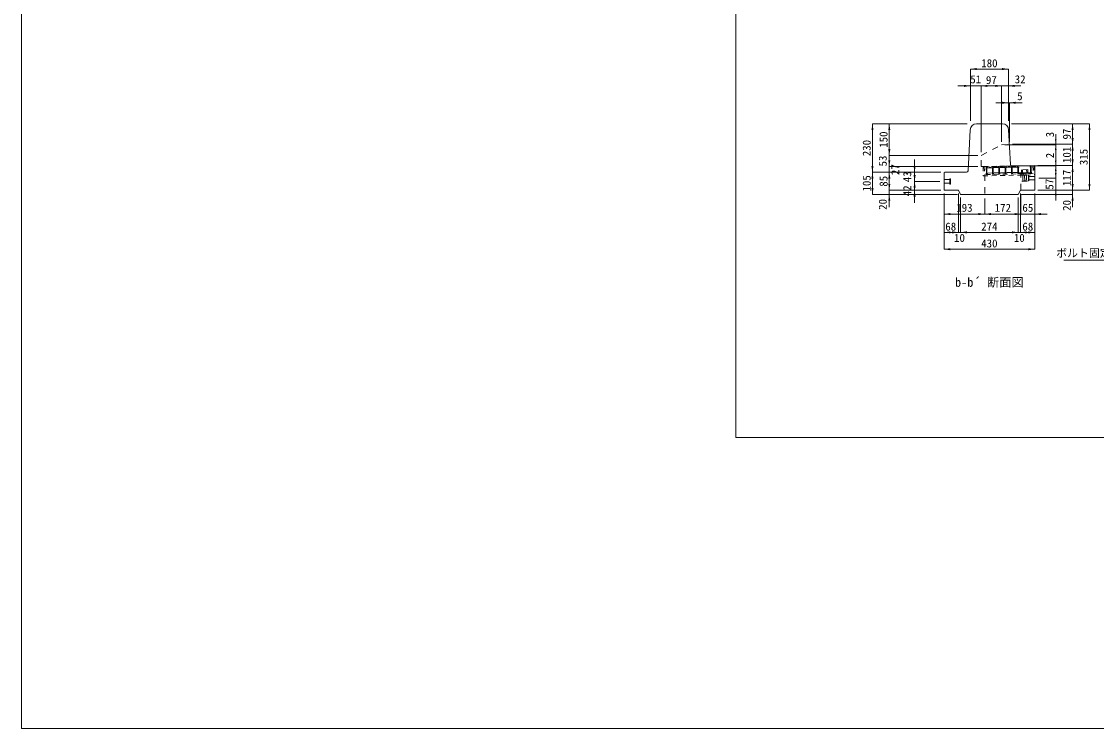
# Model space of a CAD drawing. Units: millimetres at full size. Extents: x 50430 to 75195, y -63423 to -40900.
# Drawn here: x 50430 to 55532, y -63423 to -60069 of the extents above; entities that cross this region are included whole.
import ezdxf
from ezdxf.enums import TextEntityAlignment as Align

# ---------------------------------------------------------------- set-up
doc = ezdxf.new("R2010")
doc.units = ezdxf.units.MM
doc.header["$LTSCALE"] = 30
doc.linetypes.add('USER1', pattern=[1.35, 0.75, -0.6])
doc.linetypes.add('USER2', pattern=[2, 1, -1])
for name, color, linetype, lineweight in [('0_2', 7, 'Continuous', 13), ('側溝・本体', 7, 'Continuous', 9), ('寸法線', 7, 'Continuous', 9), ('寸法表', 7, 'Continuous', 9), ('本体', 2, 'Continuous', 20), ('枠', 5, 'Continuous', 5), ('補助線', 8, 'Continuous', 13), ('ｲﾝｻｰﾄ', 3, 'USER1', 9), ('ｸﾞﾚｰﾁﾝｸﾞ', 7, 'USER1', 5)]:
    doc.layers.add(name, color=color, linetype=linetype, lineweight=lineweight)
doc.layers.add('ﾊｯﾁﾝｸﾞ', color=8, linetype='Continuous')
doc.styles.add('ＭＳ ゴシック', font='')
doc.styles.get('ＭＳ ゴシック').set_extended_font_data('MS Gothic')

# ---------------------------------------------------------------- blocks, each defined once
blk = doc.blocks.new('filled_arrow')
at = {"color": 0, "linetype": 'Continuous', "lineweight": -2}
blk.add_solid([(7.5, 1.25), (0, 0), (7.5, -1.25)], dxfattribs=at)

msp = doc.modelspace()

# ---------------------------------------------------------------- hatches: boundary and pattern name
at = {"layer": 'ﾊｯﾁﾝｸﾞ'}
msp.add_hatch(color=256, dxfattribs=at).paths.add_polyline_path([(55188.42, -60791.1), (55163.72, -60791.6), (55163.63, -60787.1), (55188.33, -60786.6), (55218.62, -60786), (55218.71, -60790.5)])

# ---------------------------------------------------------------- linework, layer by layer
at = {"layer": '側溝・本体', "linetype": 'USER2'}
for p, q in [((54984.88, -60704.08), (55081.76, -60654.08)), ((55081.76, -60654.08), (55118.92, -60651.08)), ((54984.88, -60756.88), (54984.88, -60704.08)), ((55130.84, -60753.96), (54984.88, -60756.88)), ((55002, -60794.83), (55002, -60889.08)), ((55174.07, -60869.08), (55174.07, -60791.39))]:
    msp.add_line(p, q, dxfattribs=at)
at = {"layer": '側溝・本体'}
for p, q in [((54669.07, -60887.08), (54669.07, -60724.08)), ((54669.07, -60929.08), (54669.07, -60767.08)), ((54789.07, -60784.08), (54669.07, -60784.08)), ((54789.07, -60827.08), (54669.07, -60827.08)), ((54789.07, -60827.08), (54669.07, -60827.08)), ((54789.07, -60869.08), (54669.07, -60869.08))]:
    msp.add_line(p, q, dxfattribs=at)
at = {"layer": '寸法線'}
for p, q in [((54934.06, -60294.08), (55114.06, -60294.08)), ((54934.06, -60539.08), (54934.06, -60294.08)), ((55114.06, -60539.08), (55114.06, -60294.08)), ((54874.06, -60374.08), (55044.88, -60374.08)), ((54934.06, -60539.08), (54934.06, -60374.08)), ((54984.88, -60689.08), (54984.88, -60374.08)), ((54984.88, -60374.08), (55081.76, -60374.08)), ((54984.88, -60689.08), (54984.88, -60374.08)), ((55021.76, -60374.08), (55174.06, -60374.08)), ((55081.76, -60639.08), (55081.76, -60374.08)), ((55081.76, -60639.08), (55081.76, -60374.08)), ((55114.06, -60539.08), (55114.06, -60374.08)), ((55054.06, -60454.08), (55179.07, -60454.08)), ((55114.06, -60539.08), (55114.06, -60454.08)), ((55119.07, -60639.08), (55119.07, -60454.08)), ((54469.07, -60554.08), (54469.07, -60784.08)), ((54919.06, -60554.08), (54469.07, -60554.08)), ((54549.07, -60554.08), (54549.07, -60704.08)), ((54919.06, -60554.08), (54549.07, -60554.08)), ((55129.06, -60554.08), (55419.07, -60554.08)), ((55129.06, -60554.08), (55499.07, -60554.08)), ((55419.07, -60651.08), (55419.07, -60554.08)), ((55499.07, -60869.08), (55499.07, -60554.08)), ((55339.07, -60603.09), (55339.07, -60702.08)), ((55096.76, -60654.08), (55339.07, -60654.08)), ((55133.82, -60651.09), (55419.07, -60651.09)), ((55133.82, -60651.09), (55339.07, -60651.09)), ((55133.92, -60651.08), (55419.07, -60651.08)), ((55419.07, -60752.08), (55419.07, -60651.09)), ((54549.07, -60696.88), (54549.07, -60844.08)), ((54969.88, -60704.08), (54549.07, -60704.08)), ((54549.07, -60704.08), (54549.07, -60756.88)), ((54969.88, -60704.08), (54549.07, -60704.08)), ((55339.07, -60704.08), (55339.07, -60802.08)), ((54969.88, -60756.88), (54549.07, -60756.88)), ((54969.88, -60756.88), (54549.07, -60756.88)), ((55139.07, -60754.08), (55339.07, -60754.08)), ((55254.07, -60752.08), (55419.07, -60752.08)), ((55254.07, -60752.08), (55339.07, -60752.08)), ((55254.07, -60752.08), (55419.07, -60752.08)), ((55419.07, -60752.08), (55419.07, -60869.08)), ((54794.07, -60784.08), (54469.07, -60784.08)), ((54469.07, -60784.08), (54469.07, -60889.08)), ((54794.07, -60784.08), (54469.07, -60784.08)), ((54549.07, -60784.08), (54549.07, -60869.08)), ((54794.07, -60784.08), (54549.07, -60784.08)), ((54794.07, -60784.08), (54549.07, -60784.08)), ((54549.07, -60809.08), (54549.07, -60949.08)), ((55419.07, -60809.08), (55419.07, -60949.08)), ((54794.07, -60869.08), (54549.07, -60869.08)), ((54794.07, -60869.08), (54549.07, -60869.08)), ((55254.07, -60869.08), (55419.07, -60869.08)), ((55254.07, -60869.08), (55419.07, -60869.08)), ((55254.07, -60869.08), (55499.07, -60869.08)), ((54872.07, -60889.08), (54469.07, -60889.08)), ((54872.07, -60889.08), (54549.07, -60889.08)), ((54809.07, -60884.08), (54809.07, -61069.08)), ((54809.07, -60884.08), (54809.07, -61149.08)), ((54877.07, -60884.08), (54877.07, -61069.08)), ((54877.07, -60884.08), (54877.07, -61069.08)), ((54887.07, -60904.08), (54887.07, -61069.08)), ((54887.07, -60904.08), (54887.07, -61069.08)), ((55161.07, -60904.08), (55161.07, -61069.08)), ((55161.07, -60904.08), (55161.07, -61069.08)), ((55171.07, -60884.08), (55171.07, -61069.08)), ((55171.07, -60884.08), (55171.07, -61069.08)), ((55176.07, -60889.08), (55419.07, -60889.08)), ((55239.07, -60884.08), (55239.07, -61069.08)), ((55239.07, -60884.08), (55239.07, -61149.08)), ((54809.07, -61069.08), (54877.07, -61069.08)), ((54817.07, -61069.08), (54947.07, -61069.08)), ((54887.07, -61069.08), (55161.07, -61069.08)), ((55101.07, -61069.08), (55231.07, -61069.08)), ((55171.07, -61069.08), (55239.07, -61069.08)), ((54809.07, -61149.08), (55239.07, -61149.08))]:
    msp.add_line(p, q, dxfattribs=at)
msp.add_lwpolyline([(56510.72, -60914.47), (56179.68, -61200.51), (55377.8, -61200.51)], dxfattribs=at)
at = {"layer": '寸法表'}
for p, q in [((55339.07, -60917.08), (55339.07, -60764.08)), ((55259.07, -60812.08), (55339.07, -60812.08)), ((55259.07, -60869.08), (55339.07, -60869.08)), ((54809.07, -60889.08), (54809.07, -60982.38)), ((55002, -60909.08), (55002, -60982.38)), ((55002, -60909.08), (55002, -60982.38)), ((55174.07, -60889.08), (55174.07, -60982.38)), ((55174.07, -60889.08), (55174.07, -60982.38)), ((55239.07, -60889.08), (55239.07, -60982.38)), ((54809.07, -60982.38), (55002, -60982.38)), ((55002, -60982.38), (55174.07, -60982.38)), ((55114.07, -60982.38), (55299.07, -60982.38))]:
    msp.add_line(p, q, dxfattribs=at)
at = {"layer": '本体'}
for p, q in [((54962.6, -60554.08), (55085.53, -60554.08)), ((54922.9, -60777.43), (54932.64, -60582.58)), ((55123.73, -60747.35), (55115.49, -60582.58)), ((55130.99, -60753.96), (55239.07, -60752.08)), ((55239.07, -60869.08), (55239.07, -60752.08)), ((54809.07, -60787.08), (54809.07, -60869.08)), ((54916.07, -60784.08), (54811.92, -60784.08)), ((54877.07, -60869.08), (54809.07, -60869.08)), ((54877.07, -60869.08), (54887.07, -60889.08)), ((55171.07, -60869.08), (55161.07, -60889.08)), ((55171.07, -60869.08), (55239.07, -60869.08)), ((54887.07, -60889.08), (55161.07, -60889.08))]:
    msp.add_line(p, q, dxfattribs=at)
for centre, radius, start, end in [((54962.6, -60584.08), 30, 90, 177.13758), ((55085.53, -60584.08), 30, 2.8624, 90), ((55130.72, -60746.97), 7, 182.86433, 272.23738), ((54812.07, -60787.08), 3, 90, 180), ((54915.91, -60777.08), 7, 270, 357.13972)]:
    msp.add_arc(centre, radius, start, end, dxfattribs=at)
at = {"layer": '枠', "lineweight": 20}
for p, q in [((50429.88, -63423.15), (50429.88, -40899.85)), ((53821.16, -62042.67), (53821.16, -58182.67)), ((53821.16, -62042.67), (59421.16, -62042.67)), ((75194.99, -63423.15), (50429.88, -63423.15))]:
    msp.add_line(p, q, dxfattribs=at)
at = {"layer": '補助線', "lineweight": 9}
for p, q in [((55181.34, -60797.25), (55201.33, -60796.85)), ((55191.34, -60797.05), (55191.94, -60827.04))]:
    msp.add_line(p, q, dxfattribs=at)
at = {"layer": 'ｲﾝｻｰﾄ', "linetype": 'USER2'}
for p, q in [((54809.07, -60818.58), (54836.07, -60818.58)), ((54836.07, -60839.58), (54836.07, -60814.58)), ((54836.07, -60814.58), (54839.07, -60814.58)), ((54839.07, -60839.58), (54839.07, -60814.58)), ((55209.06, -60824.58), (55209.06, -60799.58)), ((55212.07, -60799.58), (55209.06, -60799.58)), ((55212.07, -60824.58), (55212.07, -60799.58)), ((55239.07, -60803.58), (55212.07, -60803.58)), ((55239.07, -60820.58), (55212.07, -60820.58)), ((54809.07, -60835.58), (54836.07, -60835.58)), ((54836.07, -60839.58), (54839.07, -60839.58)), ((55212.07, -60824.58), (55209.06, -60824.58))]:
    msp.add_line(p, q, dxfattribs=at)
at = {"layer": 'ｲﾝｻｰﾄ'}
for p, q in [((54809.07, -60835.58), (54809.07, -60818.58)), ((55182.84, -60797.22), (55199.83, -60796.88)), ((55182.84, -60797.22), (55183.38, -60824.21)), ((55199.83, -60796.88), (55200.37, -60823.87)), ((55239.07, -60820.58), (55239.07, -60803.58)), ((55179.38, -60824.29), (55204.37, -60823.79)), ((55179.38, -60824.29), (55179.44, -60827.29)), ((55179.44, -60827.29), (55204.43, -60826.79)), ((55204.37, -60823.79), (55204.43, -60826.79))]:
    msp.add_line(p, q, dxfattribs=at)
at = {"layer": 'ｸﾞﾚｰﾁﾝｸﾞ'}
for p, q in [((54994, -60756.98), (55236.95, -60752.13)), ((54994, -60756.98), (54994.87, -60800.98)), ((54999.99, -60756.86), (55000.75, -60794.86)), ((55007.99, -60756.7), (55008.11, -60762.7)), ((55008.11, -60762.7), (55009.13, -60763.68)), ((55009.13, -60763.68), (55009.61, -60787.68)), ((55013.11, -60762.6), (55012.13, -60763.62)), ((55012.13, -60763.62), (55012.61, -60787.62)), ((55012.99, -60756.6), (55013.11, -60762.6)), ((55038.11, -60762.1), (55012.99, -60756.6)), ((55038.11, -60762.1), (55013.11, -60762.6)), ((55037.99, -60756.1), (55038.11, -60762.1)), ((55038.11, -60762.1), (55039.13, -60763.08)), ((55039.13, -60763.08), (55039.61, -60787.08)), ((55043.11, -60762), (55042.13, -60763.02)), ((55042.13, -60763.02), (55042.61, -60787.02)), ((55042.99, -60756), (55043.11, -60762)), ((55068.1, -60761.5), (55042.99, -60756)), ((55068.1, -60761.5), (55043.11, -60762)), ((55067.98, -60755.5), (55068.1, -60761.5)), ((55068.1, -60761.5), (55069.12, -60762.48)), ((55069.12, -60762.48), (55069.6, -60786.48)), ((55073.1, -60761.4), (55072.12, -60762.42)), ((55072.12, -60762.42), (55072.6, -60786.42)), ((55098.09, -60760.9), (55072.98, -60755.4)), ((55072.98, -60755.4), (55073.1, -60761.4)), ((55098.09, -60760.9), (55073.1, -60761.4)), ((55097.97, -60754.9), (55098.09, -60760.9)), ((55098.09, -60760.9), (55099.11, -60761.88)), ((55099.11, -60761.88), (55099.59, -60785.88)), ((55103.09, -60760.8), (55102.11, -60761.82)), ((55102.11, -60761.82), (55102.59, -60785.82)), ((55128.09, -60760.3), (55102.97, -60754.8)), ((55102.97, -60754.8), (55103.09, -60760.8)), ((55128.09, -60760.3), (55103.09, -60760.8)), ((55127.97, -60754.3), (55128.09, -60760.3)), ((55128.09, -60760.3), (55129.11, -60761.28)), ((55129.11, -60761.28), (55129.59, -60785.28)), ((55133.09, -60760.2), (55132.11, -60761.22)), ((55132.11, -60761.22), (55132.59, -60785.22)), ((55158.08, -60759.7), (55132.97, -60754.2)), ((55132.97, -60754.2), (55133.09, -60760.2)), ((55158.08, -60759.7), (55133.09, -60760.2)), ((55157.96, -60753.7), (55158.08, -60759.7)), ((55158.08, -60759.7), (55159.1, -60760.68)), ((55159.1, -60760.68), (55159.58, -60784.68)), ((55163.08, -60759.6), (55162.1, -60760.62)), ((55162.1, -60760.62), (55162.58, -60784.62)), ((55162.96, -60753.6), (55163.08, -60759.6)), ((55205.82, -60771.25), (55175.83, -60771.85)), ((55175.83, -60771.85), (55176.13, -60786.85)), ((55180.83, -60771.75), (55181.13, -60786.75)), ((55200.82, -60771.35), (55201.12, -60786.35)), ((55205.82, -60771.25), (55206.12, -60786.25)), ((55217.95, -60752.51), (55218.07, -60758.5)), ((55218.07, -60758.5), (55219.09, -60759.48)), ((55219.09, -60759.48), (55219.57, -60783.48)), ((55223.07, -60758.4), (55222.09, -60759.42)), ((55222.09, -60759.42), (55222.57, -60783.42)), ((55222.95, -60752.41), (55223.07, -60758.4)), ((55230.95, -60752.25), (55231.71, -60790.24)), ((55236.95, -60752.13), (55237.83, -60796.12)), ((55231.71, -60790.24), (54994.75, -60794.98)), ((54994.87, -60800.98), (55237.83, -60796.12)), ((55008.63, -60788.7), (55009.61, -60787.68)), ((55008.75, -60794.7), (55008.63, -60788.7)), ((55039.61, -60787.08), (55012.61, -60787.62)), ((55013.63, -60788.6), (55012.61, -60787.62)), ((55013.75, -60794.6), (55013.63, -60788.6)), ((55038.63, -60788.1), (55039.61, -60787.08)), ((55038.75, -60794.1), (55038.63, -60788.1)), ((55069.6, -60786.48), (55042.61, -60787.02)), ((55043.63, -60788), (55042.61, -60787.02)), ((55043.75, -60794), (55043.63, -60788)), ((55068.62, -60787.5), (55069.6, -60786.48)), ((55068.74, -60793.5), (55068.62, -60787.5)), ((55099.59, -60785.88), (55072.6, -60786.42)), ((55073.62, -60787.4), (55072.6, -60786.42)), ((55073.74, -60793.4), (55073.62, -60787.4)), ((55098.61, -60786.9), (55099.59, -60785.88)), ((55098.73, -60792.9), (55098.61, -60786.9)), ((55129.59, -60785.28), (55102.59, -60785.82)), ((55103.61, -60786.8), (55102.59, -60785.82)), ((55103.73, -60792.8), (55103.61, -60786.8)), ((55128.61, -60786.3), (55129.59, -60785.28)), ((55128.73, -60792.3), (55128.61, -60786.3)), ((55159.58, -60784.68), (55132.59, -60785.22)), ((55133.61, -60786.2), (55132.59, -60785.22)), ((55133.73, -60792.2), (55133.61, -60786.2)), ((55158.6, -60785.7), (55159.58, -60784.68)), ((55158.72, -60791.7), (55158.6, -60785.7)), ((55163.6, -60785.6), (55162.58, -60784.62)), ((55163.72, -60791.6), (55163.6, -60785.6)), ((55218.62, -60786), (55163.63, -60787.1)), ((55174.72, -60791.38), (55174.84, -60797.38)), ((55206.12, -60786.25), (55176.13, -60786.85)), ((55184.84, -60797.18), (55184.72, -60791.18)), ((55197.83, -60796.92), (55197.71, -60790.92)), ((55218.59, -60784.5), (55219.57, -60783.48)), ((55218.71, -60790.5), (55218.59, -60784.5)), ((55223.59, -60784.4), (55222.57, -60783.42)), ((55223.71, -60790.4), (55223.59, -60784.4))]:
    msp.add_line(p, q, dxfattribs=at)

# ---------------------------------------------------------------- block references
at = {"layer": '側溝・本体', "xscale": 4, "yscale": 4}
for p, rotation in [((54669.07, -60784.08), 90), ((54669.07, -60827.08), 90), ((54669.07, -60827.08), 270), ((54669.07, -60869.08), 270)]:
    msp.add_blockref('filled_arrow', p, dxfattribs=dict(at, rotation=rotation))
at = {"layer": '寸法線', "xscale": 4, "yscale": 4}
for p in [(54934.06, -60294.08), (54984.88, -60374.08), (54984.88, -60374.08), (55114.06, -60374.08), (55119.07, -60454.08), (54809.07, -61069.08), (54887.07, -61069.08), (54887.07, -61069.08), (55171.07, -61069.08), (54809.07, -61149.08)]:
    msp.add_blockref('filled_arrow', p, dxfattribs=at)
at = {"layer": '寸法線'}
for p, xscale, yscale, rotation in [((55114.06, -60294.08), 4, 4, 180), ((54934.06, -60374.08), 4, 4, 180), ((55081.76, -60374.08), 4, 4, 180), ((55081.76, -60374.08), 4, 4, 180), ((55114.06, -60454.08), 4, 4, 180), ((54469.07, -60554.08), 4, 4, 270), ((54549.07, -60554.08), 4, 4, 270), ((55419.07, -60554.08), 4, 4, 270), ((55499.07, -60554.08), 4, 4, 270), ((55339.07, -60651.09), 3.2, 3.2, 90), ((55339.07, -60654.08), 3.2, 3.2, 270), ((55419.07, -60651.08), 4, 4, 90), ((55419.07, -60651.09), 4, 4, 270), ((54549.07, -60704.08), 4, 4, 90), ((54469.07, -60784.08), 4, 4, 90), ((54549.07, -60756.88), 4, 4, 90), ((55339.07, -60752.08), 3.2, 3.2, 90), ((55339.07, -60754.08), 3.2, 3.2, 270), ((55419.07, -60752.08), 4, 4, 90), ((55419.07, -60752.08), 4, 4, 270), ((54469.07, -60784.08), 4, 4, 270), ((54549.07, -60784.08), 4, 4, 270), ((54549.07, -60784.08), 4, 4, 270), ((54469.07, -60889.08), 4, 4, 90), ((54549.07, -60869.08), 4, 4, 90), ((54549.07, -60869.08), 4, 4, 90), ((55419.07, -60869.08), 4, 4, 90), ((55419.07, -60869.08), 4, 4, 90), ((55499.07, -60869.08), 4, 4, 90), ((54549.07, -60889.08), 4, 4, 270), ((55419.07, -60889.08), 4, 4, 270), ((54877.07, -61069.08), 4, 4, 180), ((55161.07, -61069.08), 4, 4, 180), ((55161.07, -61069.08), 4, 4, 180), ((55239.07, -61069.08), 4, 4, 180), ((55239.07, -61149.08), 4, 4, 180)]:
    msp.add_blockref('filled_arrow', p, dxfattribs=dict(at, xscale=xscale, yscale=yscale, rotation=rotation))
at = {"layer": '寸法表'}
for p, xscale, yscale, rotation in [((55339.07, -60812.08), 3.2, 3.2, 90), ((55339.07, -60869.08), 3.2, 3.2, 270), ((55002, -60982.38), 4, 4, 180), ((55174.07, -60982.38), 4, 4, 180), ((55174.07, -60982.38), 4, 4, 180)]:
    msp.add_blockref('filled_arrow', p, dxfattribs=dict(at, xscale=xscale, yscale=yscale, rotation=rotation))
at = {"layer": '寸法表', "xscale": 4, "yscale": 4}
for p in [(54809.07, -60982.38), (55002, -60982.38), (55239.07, -60982.38)]:
    msp.add_blockref('filled_arrow', p, dxfattribs=at)

# ---------------------------------------------------------------- texts
at = {"layer": '0_2', "style": 'ＭＳ ゴシック'}
msp.add_text('b-b´ 断面図', height=42.72, dxfattribs=at).set_placement((55024.07, -61284.59), align=Align.TOP_CENTER)
at = {"layer": '側溝・本体', "style": 'ＭＳ ゴシック'}
for s, p in [('43', (54634.07, -60805.58)), ('42', (54634.07, -60871.84))]:
    msp.add_text(s, height=37.98, rotation=90, dxfattribs=at).set_placement(p, align=Align.MIDDLE_CENTER)
at = {"layer": '寸法線', "style": 'ＭＳ ゴシック'}
for s, p in [('180', (55024.06, -60266.58)), ('51', (54959.47, -60342.83)), ('97', (55033.32, -60346.58)), ('32', (55170.04, -60342.83)), ('5', (55168.83, -60422.83)), ('68', (54840.63, -61041.58)), ('274', (55024.07, -61041.58)), ('68', (55206.39, -61041.58)), ('10', (54882.07, -61095.33)), ('10', (55166.07, -61095.33)), ('430', (55024.07, -61121.58))]:
    msp.add_text(s, height=37.98, dxfattribs=at).set_placement(p, align=Align.MIDDLE_CENTER)
for s, p in [('150', (54521.57, -60629.08)), ('3', (55311.57, -60605.12)), ('97', (55391.57, -60602.58)), ('230', (54441.57, -60669.08)), ('101', (55391.57, -60701.59)), ('53', (54517.82, -60730.48)), ('2', (55311.57, -60704.69)), ('315', (55471.57, -60711.58)), ('27', (54577.26, -60771.32)), ('105', (54441.57, -60836.58)), ('85', (54521.57, -60826.58)), ('117', (55391.57, -60810.58)), ('20', (54517.82, -60936.38)), ('20', (55391.57, -60941.25))]:
    msp.add_text(s, height=37.98, rotation=90, dxfattribs=at).set_placement(p, align=Align.MIDDLE_CENTER)
msp.add_text('ボルト固定式グレ－チング（T-25）', height=37.98, dxfattribs=at).set_placement((56169.68, -61148.45), align=Align.TOP_RIGHT)
at = {"layer": '寸法表', "style": 'ＭＳ ゴシック'}
msp.add_text('57', height=37.98, rotation=90, dxfattribs=at).set_placement((55309.07, -60840.58), align=Align.MIDDLE_CENTER)
for s, p in [('193', (54905.53, -60952.38)), ('172', (55088.03, -60952.38)), ('65', (55206.57, -60952.38))]:
    msp.add_text(s, height=37.98, dxfattribs=at).set_placement(p, align=Align.MIDDLE_CENTER)

doc.saveas('drawing.dxf')
